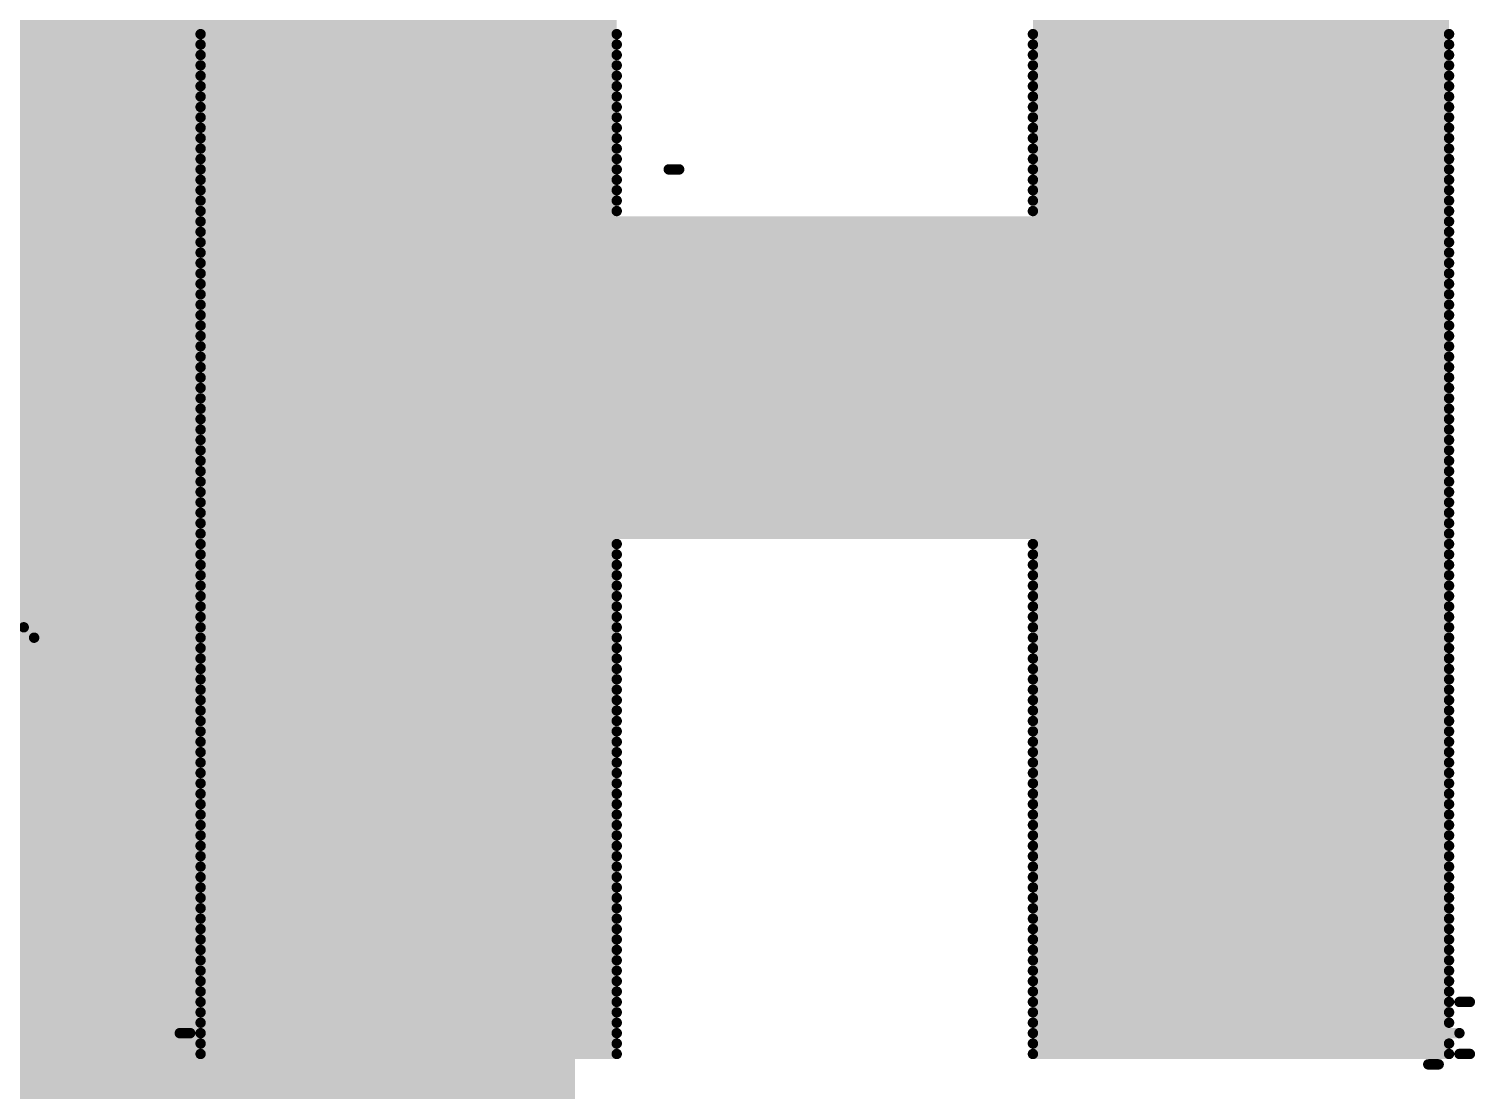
# Model space of a CAD drawing. Header units: millimetres. Extents: x 0.84 to 3.53, y 1.94 to 3.84.
# Drawn here: x 1.3455 to 1.4845, y 2.2425 to 2.3445 of the extents above; entities that cross this region are included whole.
import ezdxf

# ---------------------------------------------------------------- set-up
doc = ezdxf.new("R2010")
doc.units = ezdxf.units.MM
doc.header["$MEASUREMENT"] = 0
for name, color, linetype in [('BottomOverlay', 54, 'Continuous'), ('TopLayer', 1, 'Continuous'), ('TopOverlay', 2, 'Continuous'), ('TopPaste', 8, 'Continuous'), ('TopSolder', 216, 'Continuous')]:
    doc.layers.add(name, color=color, linetype=linetype)

# ---------------------------------------------------------------- blocks, each defined once
blk = doc.blocks.new('TF_002T_15_1')
at = {"layer": 'TopLayer'}
blk.add_solid([(-0.4124, 0.19488), (-0.38091, 0.19488), (-0.4124, 0.25394), (-0.38091, 0.25394)], dxfattribs=at)
at = {"layer": 'TopOverlay', "const_width": 0.005}
blk.add_lwpolyline([(-0.39631, -0.06205), (-0.39631, 0.18295)], dxfattribs=at)
at = {"layer": 'TopOverlay', "const_width": 0.0025}
blk.add_lwpolyline([(-0.39756, 0.18295, 1), (-0.39506, 0.18295, 1)], format="xyb", close=True, dxfattribs=at)
at = {"layer": 'TopPaste'}
blk.add_solid([(-0.4124, 0.19488), (-0.38091, 0.19488), (-0.4124, 0.25394), (-0.38091, 0.25394)], dxfattribs=at)
at = {"layer": 'TopSolder'}
blk.add_solid([(-0.4164, 0.19088), (-0.37691, 0.19088), (-0.4164, 0.25794), (-0.37691, 0.25794)], dxfattribs=at)

msp = doc.modelspace()

# ---------------------------------------------------------------- linework, layer by layer
at = {"layer": 'BottomOverlay', "const_width": 0.001}
for points in [[(1.362, 2.345), (1.402, 2.345)], [(1.442, 2.345), (1.482, 2.345)], [(1.362, 2.344), (1.402, 2.344)], [(1.442, 2.344), (1.482, 2.344)], [(1.362, 2.343), (1.402, 2.343)], [(1.362, 2.342), (1.402, 2.342)], [(1.442, 2.343), (1.482, 2.343)], [(1.442, 2.342), (1.482, 2.342)], [(1.362, 2.341), (1.402, 2.341)], [(1.442, 2.341), (1.482, 2.341)], [(1.362, 2.34), (1.402, 2.34)], [(1.362, 2.339), (1.402, 2.339)], [(1.442, 2.34), (1.482, 2.34)], [(1.442, 2.339), (1.482, 2.339)], [(1.362, 2.338), (1.402, 2.338)], [(1.442, 2.338), (1.482, 2.338)], [(1.362, 2.337), (1.402, 2.337)], [(1.442, 2.337), (1.482, 2.337)], [(1.362, 2.336), (1.402, 2.336)], [(1.362, 2.335), (1.402, 2.335)], [(1.442, 2.336), (1.482, 2.336)], [(1.442, 2.335), (1.482, 2.335)], [(1.362, 2.334), (1.402, 2.334)], [(1.442, 2.334), (1.482, 2.334)], [(1.362, 2.333), (1.402, 2.333)], [(1.362, 2.332), (1.402, 2.332)], [(1.442, 2.333), (1.482, 2.333)], [(1.442, 2.332), (1.482, 2.332)], [(1.362, 2.331), (1.402, 2.331)], [(1.407, 2.331), (1.408, 2.331)], [(1.442, 2.331), (1.482, 2.331)], [(1.362, 2.33), (1.402, 2.33)], [(1.442, 2.33), (1.482, 2.33)], [(1.362, 2.329), (1.402, 2.329)], [(1.362, 2.328), (1.402, 2.328)], [(1.442, 2.329), (1.482, 2.329)], [(1.442, 2.328), (1.482, 2.328)], [(1.362, 2.327), (1.402, 2.327)], [(1.442, 2.327), (1.482, 2.327)], [(1.362, 2.326), (1.482, 2.326)], [(1.362, 2.325), (1.482, 2.325)], [(1.362, 2.324), (1.482, 2.324)], [(1.362, 2.323), (1.482, 2.323)], [(1.362, 2.322), (1.482, 2.322)], [(1.362, 2.321), (1.482, 2.321)], [(1.362, 2.32), (1.482, 2.32)], [(1.362, 2.319), (1.482, 2.319)], [(1.362, 2.318), (1.482, 2.318)], [(1.362, 2.317), (1.482, 2.317)], [(1.362, 2.316), (1.482, 2.316)], [(1.362, 2.315), (1.482, 2.315)], [(1.362, 2.314), (1.482, 2.314)], [(1.362, 2.313), (1.482, 2.313)], [(1.362, 2.312), (1.482, 2.312)], [(1.362, 2.311), (1.482, 2.311)], [(1.362, 2.31), (1.482, 2.31)], [(1.362, 2.309), (1.482, 2.309)], [(1.362, 2.308), (1.482, 2.308)], [(1.362, 2.307), (1.482, 2.307)], [(1.362, 2.306), (1.482, 2.306)], [(1.362, 2.305), (1.482, 2.305)], [(1.362, 2.304), (1.482, 2.304)], [(1.362, 2.303), (1.482, 2.303)], [(1.362, 2.302), (1.482, 2.302)], [(1.362, 2.301), (1.482, 2.301)], [(1.362, 2.3), (1.482, 2.3)], [(1.362, 2.299), (1.482, 2.299)], [(1.362, 2.298), (1.482, 2.298)], [(1.362, 2.297), (1.482, 2.297)], [(1.362, 2.296), (1.482, 2.296)], [(1.362, 2.295), (1.402, 2.295)], [(1.442, 2.295), (1.482, 2.295)], [(1.362, 2.294), (1.402, 2.294)], [(1.442, 2.294), (1.482, 2.294)], [(1.362, 2.293), (1.402, 2.293)], [(1.362, 2.292), (1.402, 2.292)], [(1.442, 2.293), (1.482, 2.293)], [(1.442, 2.292), (1.482, 2.292)], [(1.362, 2.291), (1.402, 2.291)], [(1.442, 2.291), (1.482, 2.291)], [(1.362, 2.29), (1.402, 2.29)], [(1.362, 2.289), (1.402, 2.289)], [(1.442, 2.29), (1.482, 2.29)], [(1.442, 2.289), (1.482, 2.289)], [(1.362, 2.288), (1.402, 2.288)], [(1.442, 2.288), (1.482, 2.288)], [(1.307, 2.287), (1.345, 2.287)], [(1.362, 2.287), (1.402, 2.287)], [(1.442, 2.287), (1.482, 2.287)], [(1.307, 2.286), (1.346, 2.286)], [(1.362, 2.286), (1.402, 2.286)], [(1.362, 2.285), (1.402, 2.285)], [(1.442, 2.286), (1.482, 2.286)], [(1.442, 2.285), (1.482, 2.285)], [(1.362, 2.284), (1.402, 2.284)], [(1.442, 2.284), (1.482, 2.284)], [(1.362, 2.283), (1.402, 2.283)], [(1.362, 2.282), (1.402, 2.282)], [(1.442, 2.283), (1.482, 2.283)], [(1.442, 2.282), (1.482, 2.282)], [(1.362, 2.281), (1.402, 2.281)], [(1.442, 2.281), (1.482, 2.281)], [(1.362, 2.28), (1.402, 2.28)], [(1.442, 2.28), (1.482, 2.28)], [(1.362, 2.279), (1.402, 2.279)], [(1.362, 2.278), (1.402, 2.278)], [(1.442, 2.279), (1.482, 2.279)], [(1.442, 2.278), (1.482, 2.278)], [(1.362, 2.277), (1.402, 2.277)], [(1.442, 2.277), (1.482, 2.277)], [(1.362, 2.276), (1.402, 2.276)], [(1.362, 2.275), (1.402, 2.275)], [(1.442, 2.276), (1.482, 2.276)], [(1.442, 2.275), (1.482, 2.275)], [(1.362, 2.274), (1.402, 2.274)], [(1.442, 2.274), (1.482, 2.274)], [(1.362, 2.273), (1.402, 2.273)], [(1.442, 2.273), (1.482, 2.273)], [(1.362, 2.272), (1.402, 2.272)], [(1.362, 2.271), (1.402, 2.271)], [(1.442, 2.272), (1.482, 2.272)], [(1.442, 2.271), (1.482, 2.271)], [(1.362, 2.27), (1.402, 2.27)], [(1.442, 2.27), (1.482, 2.27)], [(1.362, 2.269), (1.402, 2.269)], [(1.362, 2.268), (1.402, 2.268)], [(1.442, 2.269), (1.482, 2.269)], [(1.442, 2.268), (1.482, 2.268)], [(1.362, 2.267), (1.402, 2.267)], [(1.442, 2.267), (1.482, 2.267)], [(1.362, 2.266), (1.402, 2.266)], [(1.442, 2.266), (1.482, 2.266)], [(1.362, 2.265), (1.402, 2.265)], [(1.362, 2.264), (1.402, 2.264)], [(1.442, 2.265), (1.482, 2.265)], [(1.442, 2.264), (1.482, 2.264)], [(1.362, 2.263), (1.402, 2.263)], [(1.442, 2.263), (1.482, 2.263)], [(1.362, 2.262), (1.402, 2.262)], [(1.442, 2.262), (1.482, 2.262)], [(1.362, 2.261), (1.402, 2.261)], [(1.362, 2.26), (1.402, 2.26)], [(1.442, 2.261), (1.482, 2.261)], [(1.442, 2.26), (1.482, 2.26)], [(1.362, 2.259), (1.402, 2.259)], [(1.442, 2.259), (1.482, 2.259)], [(1.362, 2.258), (1.402, 2.258)], [(1.362, 2.257), (1.402, 2.257)], [(1.442, 2.258), (1.482, 2.258)], [(1.442, 2.257), (1.482, 2.257)], [(1.362, 2.256), (1.402, 2.256)], [(1.442, 2.256), (1.482, 2.256)], [(1.362, 2.255), (1.402, 2.255)], [(1.442, 2.255), (1.482, 2.255)], [(1.362, 2.254), (1.402, 2.254)], [(1.362, 2.253), (1.402, 2.253)], [(1.442, 2.254), (1.482, 2.254)], [(1.442, 2.253), (1.482, 2.253)], [(1.362, 2.252), (1.402, 2.252)], [(1.442, 2.252), (1.482, 2.252)], [(1.362, 2.251), (1.402, 2.251)], [(1.362, 2.25), (1.402, 2.25)], [(1.442, 2.251), (1.482, 2.251)], [(1.442, 2.25), (1.482, 2.25)], [(1.483, 2.251), (1.484, 2.251)], [(1.362, 2.249), (1.402, 2.249)], [(1.442, 2.249), (1.482, 2.249)], [(1.36, 2.248), (1.361, 2.248)], [(1.362, 2.248), (1.402, 2.248)], [(1.442, 2.248), (1.483, 2.248)], [(1.362, 2.247), (1.402, 2.247)], [(1.362, 2.246), (1.402, 2.246)], [(1.442, 2.247), (1.482, 2.247)], [(1.442, 2.246), (1.482, 2.246)], [(1.483, 2.246), (1.484, 2.246)], [(1.48, 2.245), (1.481, 2.245)]]:
    msp.add_lwpolyline(points, dxfattribs=at)
at = {"layer": 'BottomOverlay', "const_width": 0.0005}
for points in [[(1.36175, 2.344, 1), (1.36225, 2.344, 1)], [(1.40175, 2.344, 1), (1.40225, 2.344, 1)], [(1.44175, 2.344, 1), (1.44225, 2.344, 1)], [(1.48175, 2.344, 1), (1.48225, 2.344, 1)], [(1.36175, 2.343, 1), (1.36225, 2.343, 1)], [(1.36175, 2.342, 1), (1.36225, 2.342, 1)], [(1.40175, 2.343, 1), (1.40225, 2.343, 1)], [(1.40175, 2.342, 1), (1.40225, 2.342, 1)], [(1.44175, 2.343, 1), (1.44225, 2.343, 1)], [(1.44175, 2.342, 1), (1.44225, 2.342, 1)], [(1.48175, 2.343, 1), (1.48225, 2.343, 1)], [(1.48175, 2.342, 1), (1.48225, 2.342, 1)], [(1.36175, 2.341, 1), (1.36225, 2.341, 1)], [(1.40175, 2.341, 1), (1.40225, 2.341, 1)], [(1.44175, 2.341, 1), (1.44225, 2.341, 1)], [(1.48175, 2.341, 1), (1.48225, 2.341, 1)], [(1.36175, 2.34, 1), (1.36225, 2.34, 1)], [(1.36175, 2.339, 1), (1.36225, 2.339, 1)], [(1.40175, 2.34, 1), (1.40225, 2.34, 1)], [(1.40175, 2.339, 1), (1.40225, 2.339, 1)], [(1.44175, 2.34, 1), (1.44225, 2.34, 1)], [(1.44175, 2.339, 1), (1.44225, 2.339, 1)], [(1.48175, 2.34, 1), (1.48225, 2.34, 1)], [(1.48175, 2.339, 1), (1.48225, 2.339, 1)], [(1.36175, 2.338, 1), (1.36225, 2.338, 1)], [(1.40175, 2.338, 1), (1.40225, 2.338, 1)], [(1.44175, 2.338, 1), (1.44225, 2.338, 1)], [(1.48175, 2.338, 1), (1.48225, 2.338, 1)], [(1.36175, 2.337, 1), (1.36225, 2.337, 1)], [(1.40175, 2.337, 1), (1.40225, 2.337, 1)], [(1.44175, 2.337, 1), (1.44225, 2.337, 1)], [(1.48175, 2.337, 1), (1.48225, 2.337, 1)], [(1.36175, 2.336, 1), (1.36225, 2.336, 1)], [(1.36175, 2.335, 1), (1.36225, 2.335, 1)], [(1.40175, 2.336, 1), (1.40225, 2.336, 1)], [(1.40175, 2.335, 1), (1.40225, 2.335, 1)], [(1.44175, 2.336, 1), (1.44225, 2.336, 1)], [(1.44175, 2.335, 1), (1.44225, 2.335, 1)], [(1.48175, 2.336, 1), (1.48225, 2.336, 1)], [(1.48175, 2.335, 1), (1.48225, 2.335, 1)], [(1.36175, 2.334, 1), (1.36225, 2.334, 1)], [(1.40175, 2.334, 1), (1.40225, 2.334, 1)], [(1.44175, 2.334, 1), (1.44225, 2.334, 1)], [(1.48175, 2.334, 1), (1.48225, 2.334, 1)], [(1.36175, 2.333, 1), (1.36225, 2.333, 1)], [(1.36175, 2.332, 1), (1.36225, 2.332, 1)], [(1.40175, 2.333, 1), (1.40225, 2.333, 1)], [(1.40175, 2.332, 1), (1.40225, 2.332, 1)], [(1.44175, 2.333, 1), (1.44225, 2.333, 1)], [(1.44175, 2.332, 1), (1.44225, 2.332, 1)], [(1.48175, 2.333, 1), (1.48225, 2.333, 1)], [(1.48175, 2.332, 1), (1.48225, 2.332, 1)], [(1.36175, 2.331, 1), (1.36225, 2.331, 1)], [(1.40175, 2.331, 1), (1.40225, 2.331, 1)], [(1.40675, 2.331, 1), (1.40725, 2.331, 1)], [(1.40775, 2.331, 1), (1.40825, 2.331, 1)], [(1.44175, 2.331, 1), (1.44225, 2.331, 1)], [(1.48175, 2.331, 1), (1.48225, 2.331, 1)], [(1.36175, 2.33, 1), (1.36225, 2.33, 1)], [(1.40175, 2.33, 1), (1.40225, 2.33, 1)], [(1.44175, 2.33, 1), (1.44225, 2.33, 1)], [(1.48175, 2.33, 1), (1.48225, 2.33, 1)], [(1.36175, 2.329, 1), (1.36225, 2.329, 1)], [(1.36175, 2.328, 1), (1.36225, 2.328, 1)], [(1.40175, 2.329, 1), (1.40225, 2.329, 1)], [(1.40175, 2.328, 1), (1.40225, 2.328, 1)], [(1.44175, 2.329, 1), (1.44225, 2.329, 1)], [(1.44175, 2.328, 1), (1.44225, 2.328, 1)], [(1.48175, 2.329, 1), (1.48225, 2.329, 1)], [(1.48175, 2.328, 1), (1.48225, 2.328, 1)], [(1.36175, 2.327, 1), (1.36225, 2.327, 1)], [(1.40175, 2.327, 1), (1.40225, 2.327, 1)], [(1.44175, 2.327, 1), (1.44225, 2.327, 1)], [(1.48175, 2.327, 1), (1.48225, 2.327, 1)], [(1.36175, 2.326, 1), (1.36225, 2.326, 1)], [(1.36175, 2.325, 1), (1.36225, 2.325, 1)], [(1.48175, 2.326, 1), (1.48225, 2.326, 1)], [(1.48175, 2.325, 1), (1.48225, 2.325, 1)], [(1.36175, 2.324, 1), (1.36225, 2.324, 1)], [(1.48175, 2.324, 1), (1.48225, 2.324, 1)], [(1.36175, 2.323, 1), (1.36225, 2.323, 1)], [(1.48175, 2.323, 1), (1.48225, 2.323, 1)], [(1.36175, 2.322, 1), (1.36225, 2.322, 1)], [(1.36175, 2.321, 1), (1.36225, 2.321, 1)], [(1.48175, 2.322, 1), (1.48225, 2.322, 1)], [(1.48175, 2.321, 1), (1.48225, 2.321, 1)], [(1.36175, 2.32, 1), (1.36225, 2.32, 1)], [(1.48175, 2.32, 1), (1.48225, 2.32, 1)], [(1.36175, 2.319, 1), (1.36225, 2.319, 1)], [(1.48175, 2.319, 1), (1.48225, 2.319, 1)], [(1.36175, 2.318, 1), (1.36225, 2.318, 1)], [(1.36175, 2.317, 1), (1.36225, 2.317, 1)], [(1.48175, 2.318, 1), (1.48225, 2.318, 1)], [(1.48175, 2.317, 1), (1.48225, 2.317, 1)], [(1.36175, 2.316, 1), (1.36225, 2.316, 1)], [(1.48175, 2.316, 1), (1.48225, 2.316, 1)], [(1.36175, 2.315, 1), (1.36225, 2.315, 1)], [(1.36175, 2.314, 1), (1.36225, 2.314, 1)], [(1.48175, 2.315, 1), (1.48225, 2.315, 1)], [(1.48175, 2.314, 1), (1.48225, 2.314, 1)], [(1.36175, 2.313, 1), (1.36225, 2.313, 1)], [(1.48175, 2.313, 1), (1.48225, 2.313, 1)], [(1.36175, 2.312, 1), (1.36225, 2.312, 1)], [(1.48175, 2.312, 1), (1.48225, 2.312, 1)], [(1.36175, 2.311, 1), (1.36225, 2.311, 1)], [(1.36175, 2.31, 1), (1.36225, 2.31, 1)], [(1.48175, 2.311, 1), (1.48225, 2.311, 1)], [(1.48175, 2.31, 1), (1.48225, 2.31, 1)], [(1.36175, 2.309, 1), (1.36225, 2.309, 1)], [(1.48175, 2.309, 1), (1.48225, 2.309, 1)], [(1.36175, 2.308, 1), (1.36225, 2.308, 1)], [(1.36175, 2.307, 1), (1.36225, 2.307, 1)], [(1.48175, 2.308, 1), (1.48225, 2.308, 1)], [(1.48175, 2.307, 1), (1.48225, 2.307, 1)], [(1.36175, 2.306, 1), (1.36225, 2.306, 1)], [(1.48175, 2.306, 1), (1.48225, 2.306, 1)], [(1.36175, 2.305, 1), (1.36225, 2.305, 1)], [(1.48175, 2.305, 1), (1.48225, 2.305, 1)], [(1.36175, 2.304, 1), (1.36225, 2.304, 1)], [(1.36175, 2.303, 1), (1.36225, 2.303, 1)], [(1.48175, 2.304, 1), (1.48225, 2.304, 1)], [(1.48175, 2.303, 1), (1.48225, 2.303, 1)], [(1.36175, 2.302, 1), (1.36225, 2.302, 1)], [(1.48175, 2.302, 1), (1.48225, 2.302, 1)], [(1.36175, 2.301, 1), (1.36225, 2.301, 1)], [(1.36175, 2.3, 1), (1.36225, 2.3, 1)], [(1.48175, 2.301, 1), (1.48225, 2.301, 1)], [(1.48175, 2.3, 1), (1.48225, 2.3, 1)], [(1.36175, 2.299, 1), (1.36225, 2.299, 1)], [(1.48175, 2.299, 1), (1.48225, 2.299, 1)], [(1.36175, 2.298, 1), (1.36225, 2.298, 1)], [(1.48175, 2.298, 1), (1.48225, 2.298, 1)], [(1.36175, 2.297, 1), (1.36225, 2.297, 1)], [(1.36175, 2.296, 1), (1.36225, 2.296, 1)], [(1.48175, 2.297, 1), (1.48225, 2.297, 1)], [(1.48175, 2.296, 1), (1.48225, 2.296, 1)], [(1.36175, 2.295, 1), (1.36225, 2.295, 1)], [(1.40175, 2.295, 1), (1.40225, 2.295, 1)], [(1.44175, 2.295, 1), (1.44225, 2.295, 1)], [(1.48175, 2.295, 1), (1.48225, 2.295, 1)], [(1.36175, 2.294, 1), (1.36225, 2.294, 1)], [(1.40175, 2.294, 1), (1.40225, 2.294, 1)], [(1.44175, 2.294, 1), (1.44225, 2.294, 1)], [(1.48175, 2.294, 1), (1.48225, 2.294, 1)], [(1.36175, 2.293, 1), (1.36225, 2.293, 1)], [(1.36175, 2.292, 1), (1.36225, 2.292, 1)], [(1.40175, 2.293, 1), (1.40225, 2.293, 1)], [(1.40175, 2.292, 1), (1.40225, 2.292, 1)], [(1.44175, 2.293, 1), (1.44225, 2.293, 1)], [(1.44175, 2.292, 1), (1.44225, 2.292, 1)], [(1.48175, 2.293, 1), (1.48225, 2.293, 1)], [(1.48175, 2.292, 1), (1.48225, 2.292, 1)], [(1.36175, 2.291, 1), (1.36225, 2.291, 1)], [(1.40175, 2.291, 1), (1.40225, 2.291, 1)], [(1.44175, 2.291, 1), (1.44225, 2.291, 1)], [(1.48175, 2.291, 1), (1.48225, 2.291, 1)], [(1.36175, 2.29, 1), (1.36225, 2.29, 1)], [(1.36175, 2.289, 1), (1.36225, 2.289, 1)], [(1.40175, 2.29, 1), (1.40225, 2.29, 1)], [(1.40175, 2.289, 1), (1.40225, 2.289, 1)], [(1.44175, 2.29, 1), (1.44225, 2.29, 1)], [(1.44175, 2.289, 1), (1.44225, 2.289, 1)], [(1.48175, 2.29, 1), (1.48225, 2.29, 1)], [(1.48175, 2.289, 1), (1.48225, 2.289, 1)], [(1.36175, 2.288, 1), (1.36225, 2.288, 1)], [(1.40175, 2.288, 1), (1.40225, 2.288, 1)], [(1.44175, 2.288, 1), (1.44225, 2.288, 1)], [(1.48175, 2.288, 1), (1.48225, 2.288, 1)], [(1.34475, 2.287, 1), (1.34525, 2.287, 1)], [(1.36175, 2.287, 1), (1.36225, 2.287, 1)], [(1.40175, 2.287, 1), (1.40225, 2.287, 1)], [(1.44175, 2.287, 1), (1.44225, 2.287, 1)], [(1.48175, 2.287, 1), (1.48225, 2.287, 1)], [(1.34575, 2.286, 1), (1.34625, 2.286, 1)], [(1.36175, 2.286, 1), (1.36225, 2.286, 1)], [(1.36175, 2.285, 1), (1.36225, 2.285, 1)], [(1.40175, 2.286, 1), (1.40225, 2.286, 1)], [(1.40175, 2.285, 1), (1.40225, 2.285, 1)], [(1.44175, 2.286, 1), (1.44225, 2.286, 1)], [(1.44175, 2.285, 1), (1.44225, 2.285, 1)], [(1.48175, 2.286, 1), (1.48225, 2.286, 1)], [(1.48175, 2.285, 1), (1.48225, 2.285, 1)], [(1.36175, 2.284, 1), (1.36225, 2.284, 1)], [(1.40175, 2.284, 1), (1.40225, 2.284, 1)], [(1.44175, 2.284, 1), (1.44225, 2.284, 1)], [(1.48175, 2.284, 1), (1.48225, 2.284, 1)], [(1.36175, 2.283, 1), (1.36225, 2.283, 1)], [(1.36175, 2.282, 1), (1.36225, 2.282, 1)], [(1.40175, 2.283, 1), (1.40225, 2.283, 1)], [(1.40175, 2.282, 1), (1.40225, 2.282, 1)], [(1.44175, 2.283, 1), (1.44225, 2.283, 1)], [(1.44175, 2.282, 1), (1.44225, 2.282, 1)], [(1.48175, 2.283, 1), (1.48225, 2.283, 1)], [(1.48175, 2.282, 1), (1.48225, 2.282, 1)], [(1.36175, 2.281, 1), (1.36225, 2.281, 1)], [(1.40175, 2.281, 1), (1.40225, 2.281, 1)], [(1.44175, 2.281, 1), (1.44225, 2.281, 1)], [(1.48175, 2.281, 1), (1.48225, 2.281, 1)], [(1.36175, 2.28, 1), (1.36225, 2.28, 1)], [(1.40175, 2.28, 1), (1.40225, 2.28, 1)], [(1.44175, 2.28, 1), (1.44225, 2.28, 1)], [(1.48175, 2.28, 1), (1.48225, 2.28, 1)], [(1.36175, 2.279, 1), (1.36225, 2.279, 1)], [(1.36175, 2.278, 1), (1.36225, 2.278, 1)], [(1.40175, 2.279, 1), (1.40225, 2.279, 1)], [(1.40175, 2.278, 1), (1.40225, 2.278, 1)], [(1.44175, 2.279, 1), (1.44225, 2.279, 1)], [(1.44175, 2.278, 1), (1.44225, 2.278, 1)], [(1.48175, 2.279, 1), (1.48225, 2.279, 1)], [(1.48175, 2.278, 1), (1.48225, 2.278, 1)], [(1.36175, 2.277, 1), (1.36225, 2.277, 1)], [(1.40175, 2.277, 1), (1.40225, 2.277, 1)], [(1.44175, 2.277, 1), (1.44225, 2.277, 1)], [(1.48175, 2.277, 1), (1.48225, 2.277, 1)], [(1.36175, 2.276, 1), (1.36225, 2.276, 1)], [(1.36175, 2.275, 1), (1.36225, 2.275, 1)], [(1.40175, 2.276, 1), (1.40225, 2.276, 1)], [(1.40175, 2.275, 1), (1.40225, 2.275, 1)], [(1.44175, 2.276, 1), (1.44225, 2.276, 1)], [(1.44175, 2.275, 1), (1.44225, 2.275, 1)], [(1.48175, 2.276, 1), (1.48225, 2.276, 1)], [(1.48175, 2.275, 1), (1.48225, 2.275, 1)], [(1.36175, 2.274, 1), (1.36225, 2.274, 1)], [(1.40175, 2.274, 1), (1.40225, 2.274, 1)], [(1.44175, 2.274, 1), (1.44225, 2.274, 1)], [(1.48175, 2.274, 1), (1.48225, 2.274, 1)], [(1.36175, 2.273, 1), (1.36225, 2.273, 1)], [(1.40175, 2.273, 1), (1.40225, 2.273, 1)], [(1.44175, 2.273, 1), (1.44225, 2.273, 1)], [(1.48175, 2.273, 1), (1.48225, 2.273, 1)], [(1.36175, 2.272, 1), (1.36225, 2.272, 1)], [(1.36175, 2.271, 1), (1.36225, 2.271, 1)], [(1.40175, 2.272, 1), (1.40225, 2.272, 1)], [(1.40175, 2.271, 1), (1.40225, 2.271, 1)], [(1.44175, 2.272, 1), (1.44225, 2.272, 1)], [(1.44175, 2.271, 1), (1.44225, 2.271, 1)], [(1.48175, 2.272, 1), (1.48225, 2.272, 1)], [(1.48175, 2.271, 1), (1.48225, 2.271, 1)], [(1.36175, 2.27, 1), (1.36225, 2.27, 1)], [(1.40175, 2.27, 1), (1.40225, 2.27, 1)], [(1.44175, 2.27, 1), (1.44225, 2.27, 1)], [(1.48175, 2.27, 1), (1.48225, 2.27, 1)], [(1.36175, 2.269, 1), (1.36225, 2.269, 1)], [(1.36175, 2.268, 1), (1.36225, 2.268, 1)], [(1.40175, 2.269, 1), (1.40225, 2.269, 1)], [(1.40175, 2.268, 1), (1.40225, 2.268, 1)], [(1.44175, 2.269, 1), (1.44225, 2.269, 1)], [(1.44175, 2.268, 1), (1.44225, 2.268, 1)], [(1.48175, 2.269, 1), (1.48225, 2.269, 1)], [(1.48175, 2.268, 1), (1.48225, 2.268, 1)], [(1.36175, 2.267, 1), (1.36225, 2.267, 1)], [(1.40175, 2.267, 1), (1.40225, 2.267, 1)], [(1.44175, 2.267, 1), (1.44225, 2.267, 1)], [(1.48175, 2.267, 1), (1.48225, 2.267, 1)], [(1.36175, 2.266, 1), (1.36225, 2.266, 1)], [(1.40175, 2.266, 1), (1.40225, 2.266, 1)], [(1.44175, 2.266, 1), (1.44225, 2.266, 1)], [(1.48175, 2.266, 1), (1.48225, 2.266, 1)], [(1.36175, 2.265, 1), (1.36225, 2.265, 1)], [(1.36175, 2.264, 1), (1.36225, 2.264, 1)], [(1.40175, 2.265, 1), (1.40225, 2.265, 1)], [(1.40175, 2.264, 1), (1.40225, 2.264, 1)], [(1.44175, 2.265, 1), (1.44225, 2.265, 1)], [(1.44175, 2.264, 1), (1.44225, 2.264, 1)], [(1.48175, 2.265, 1), (1.48225, 2.265, 1)], [(1.48175, 2.264, 1), (1.48225, 2.264, 1)], [(1.36175, 2.263, 1), (1.36225, 2.263, 1)], [(1.40175, 2.263, 1), (1.40225, 2.263, 1)], [(1.44175, 2.263, 1), (1.44225, 2.263, 1)], [(1.48175, 2.263, 1), (1.48225, 2.263, 1)], [(1.36175, 2.262, 1), (1.36225, 2.262, 1)], [(1.40175, 2.262, 1), (1.40225, 2.262, 1)], [(1.44175, 2.262, 1), (1.44225, 2.262, 1)], [(1.48175, 2.262, 1), (1.48225, 2.262, 1)], [(1.36175, 2.261, 1), (1.36225, 2.261, 1)], [(1.36175, 2.26, 1), (1.36225, 2.26, 1)], [(1.40175, 2.261, 1), (1.40225, 2.261, 1)], [(1.40175, 2.26, 1), (1.40225, 2.26, 1)], [(1.44175, 2.261, 1), (1.44225, 2.261, 1)], [(1.44175, 2.26, 1), (1.44225, 2.26, 1)], [(1.48175, 2.261, 1), (1.48225, 2.261, 1)], [(1.48175, 2.26, 1), (1.48225, 2.26, 1)], [(1.36175, 2.259, 1), (1.36225, 2.259, 1)], [(1.40175, 2.259, 1), (1.40225, 2.259, 1)], [(1.44175, 2.259, 1), (1.44225, 2.259, 1)], [(1.48175, 2.259, 1), (1.48225, 2.259, 1)], [(1.36175, 2.258, 1), (1.36225, 2.258, 1)], [(1.36175, 2.257, 1), (1.36225, 2.257, 1)], [(1.40175, 2.258, 1), (1.40225, 2.258, 1)], [(1.40175, 2.257, 1), (1.40225, 2.257, 1)], [(1.44175, 2.258, 1), (1.44225, 2.258, 1)], [(1.44175, 2.257, 1), (1.44225, 2.257, 1)], [(1.48175, 2.258, 1), (1.48225, 2.258, 1)], [(1.48175, 2.257, 1), (1.48225, 2.257, 1)], [(1.36175, 2.256, 1), (1.36225, 2.256, 1)], [(1.40175, 2.256, 1), (1.40225, 2.256, 1)], [(1.44175, 2.256, 1), (1.44225, 2.256, 1)], [(1.48175, 2.256, 1), (1.48225, 2.256, 1)], [(1.36175, 2.255, 1), (1.36225, 2.255, 1)], [(1.40175, 2.255, 1), (1.40225, 2.255, 1)], [(1.44175, 2.255, 1), (1.44225, 2.255, 1)], [(1.48175, 2.255, 1), (1.48225, 2.255, 1)], [(1.36175, 2.254, 1), (1.36225, 2.254, 1)], [(1.36175, 2.253, 1), (1.36225, 2.253, 1)], [(1.40175, 2.254, 1), (1.40225, 2.254, 1)], [(1.40175, 2.253, 1), (1.40225, 2.253, 1)], [(1.44175, 2.254, 1), (1.44225, 2.254, 1)], [(1.44175, 2.253, 1), (1.44225, 2.253, 1)], [(1.48175, 2.254, 1), (1.48225, 2.254, 1)], [(1.48175, 2.253, 1), (1.48225, 2.253, 1)], [(1.36175, 2.252, 1), (1.36225, 2.252, 1)], [(1.40175, 2.252, 1), (1.40225, 2.252, 1)], [(1.44175, 2.252, 1), (1.44225, 2.252, 1)], [(1.48175, 2.252, 1), (1.48225, 2.252, 1)], [(1.36175, 2.251, 1), (1.36225, 2.251, 1)], [(1.36175, 2.25, 1), (1.36225, 2.25, 1)], [(1.40175, 2.251, 1), (1.40225, 2.251, 1)], [(1.40175, 2.25, 1), (1.40225, 2.25, 1)], [(1.44175, 2.251, 1), (1.44225, 2.251, 1)], [(1.44175, 2.25, 1), (1.44225, 2.25, 1)], [(1.48175, 2.251, 1), (1.48225, 2.251, 1)], [(1.48175, 2.25, 1), (1.48225, 2.25, 1)], [(1.48275, 2.251, 1), (1.48325, 2.251, 1)], [(1.48375, 2.251, 1), (1.48425, 2.251, 1)], [(1.36175, 2.249, 1), (1.36225, 2.249, 1)], [(1.40175, 2.249, 1), (1.40225, 2.249, 1)], [(1.44175, 2.249, 1), (1.44225, 2.249, 1)], [(1.48175, 2.249, 1), (1.48225, 2.249, 1)], [(1.35975, 2.248, 1), (1.36025, 2.248, 1)], [(1.36075, 2.248, 1), (1.36125, 2.248, 1)], [(1.36175, 2.248, 1), (1.36225, 2.248, 1)], [(1.40175, 2.248, 1), (1.40225, 2.248, 1)], [(1.44175, 2.248, 1), (1.44225, 2.248, 1)], [(1.48275, 2.248, 1), (1.48325, 2.248, 1)], [(1.36175, 2.247, 1), (1.36225, 2.247, 1)], [(1.36175, 2.246, 1), (1.36225, 2.246, 1)], [(1.40175, 2.247, 1), (1.40225, 2.247, 1)], [(1.40175, 2.246, 1), (1.40225, 2.246, 1)], [(1.44175, 2.247, 1), (1.44225, 2.247, 1)], [(1.44175, 2.246, 1), (1.44225, 2.246, 1)], [(1.48175, 2.247, 1), (1.48225, 2.247, 1)], [(1.48175, 2.246, 1), (1.48225, 2.246, 1)], [(1.48275, 2.246, 1), (1.48325, 2.246, 1)], [(1.48375, 2.246, 1), (1.48425, 2.246, 1)], [(1.47975, 2.245, 1), (1.48025, 2.245, 1)], [(1.48075, 2.245, 1), (1.48125, 2.245, 1)]]:
    msp.add_lwpolyline(points, format="xyb", close=True, dxfattribs=at)
at = {"layer": 'TopLayer'}
for points in [[(0.946, 2.221), (1.358, 2.221), (0.946, 2.584), (1.358, 2.584)], [(1.371, 2.221), (1.371, 2.545), (1.335, 2.221), (1.335, 2.545)], [(1.355, 2.445), (1.355, 1.98), (1.398, 2.445), (1.398, 1.98)]]:
    msp.add_solid(points, dxfattribs=at)

# ---------------------------------------------------------------- block references
msp.add_blockref('TF_002T_15_1', (1.76792, 2.112))

doc.saveas('drawing.dxf')
